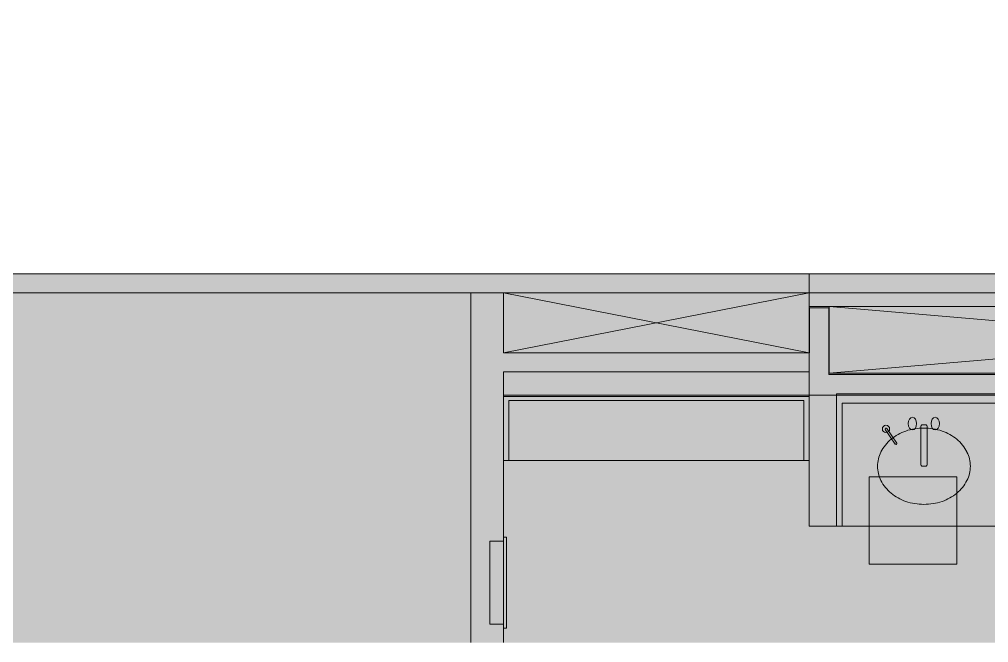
# Model space of a CAD drawing. Header units: inches. Extents: x 587 to 1284, y 1170 to 2052.
# Drawn here: x 953.3 to 1130.8, y 1170.4 to 1284.6 of the extents above; entities that cross this region are included whole.
import ezdxf

# ---------------------------------------------------------------- set-up
doc = ezdxf.new("R2010")
doc.units = ezdxf.units.IN
doc.header["$MEASUREMENT"] = 0
for name, color, linetype, lineweight in [('A-DETL', 90, 'Continuous', 9), ('A-DETL-GENF', 92, 'Continuous', 9), ('A-WALL', 113, 'Continuous', 13), ('A-WALL-PATT', 111, 'Continuous', 13), ('CORE', 7, 'Continuous', 9), ('I-WALL', 2, 'Continuous', 13), ('Victor Bldg - 7th Floor_LINK_dwg', 8, 'Continuous', 9)]:
    doc.layers.add(name, color=color, linetype=linetype, lineweight=lineweight)

# ---------------------------------------------------------------- blocks, each defined once
blk = doc.blocks.new('Victor Bldg - 7th Floor_LINK_dwg_AH13F-7747248-Level 07  POWER _ SIGNAL')
at = {"layer": 'CORE'}
for p, q in [((1118.42, 1209.86), (1118.42, 1203.17)), ((1119.29, 1210.31), (1118.72, 1210.31)), ((1119.59, 1203.17), (1119.59, 1209.86)), ((1118.72, 1202.72), (1119.29, 1202.72))]:
    blk.add_line(p, q, dxfattribs=at)
for centre in [(1116.88, 1210.53), (1121.08, 1210.53)]:
    blk.add_ellipse(centre, major_axis=(0, 1.17), ratio=0.666667, dxfattribs=at)
for centre, start_param, end_param in [((1118.72, 1209.86), 0, 1.570796), ((1119.29, 1209.86), 4.712389, 6.283185), ((1118.72, 1203.17), 1.570796, 3.141593), ((1119.29, 1203.17), 3.141593, 4.712389)]:
    blk.add_ellipse(centre, major_axis=(0, 0.45), ratio=0.666667, start_param=start_param, end_param=end_param, dxfattribs=at)
blk = doc.blocks.new('Victor Bldg - 7th Floor_LINK_dwg-6972240-Level 07  POWER _ SIGNAL')
at = {"layer": 'CORE'}
for p, q in [((1111.92, 1209.47), (1113.76, 1206.79)), ((1112.18, 1209.63), (1114.03, 1206.95)), ((1098, 1203.75), (1042, 1203.75))]:
    blk.add_line(p, q, dxfattribs=at)
at = {"layer": 'CORE', "flags": 128}
for points in [[(1283.88, 1238), (1248, 1238), (1098, 1238), (829, 1238), (829, 1170.39)], [(1248, 1238), (1248, 1215.75), (1098, 1215.75), (1098, 1238)], [(867.38, 1170.39), (867.38, 1234.5), (1036, 1234.5), (1036, 1170.39)], [(1042, 1234.5), (1042, 1223.5), (1098, 1223.5), (1042, 1234.5), (1098, 1234.5), (1042, 1223.5)], [(1101.63, 1219.75), (1244.38, 1219.75), (1101.63, 1232), (1244.38, 1232), (1101.63, 1219.75), (1101.63, 1232)], [(1098, 1220), (1042, 1220), (1042, 1170.39)], [(1103, 1191.75), (1103, 1215.75), (1103, 1191.75), (1098, 1191.75), (1098, 1215.75), (1042, 1215.75)], [(1097, 1203.75), (1097, 1214.75), (1043, 1214.75), (1043, 1203.75)], [(1243, 1191.75), (1103, 1191.75), (1098, 1191.75), (1098, 1215.75)], [(1104, 1191.75), (1104, 1214.25), (1242, 1214.25), (1242, 1191.75)], [(1042, 1189.69), (1042.56, 1189.69), (1042.56, 1173.07), (1042, 1173.07)]]:
    blk.add_lwpolyline(points, dxfattribs=at)
for points in [[(1109, 1184.75), (1125, 1184.75), (1125, 1200.75), (1109, 1200.75)], [(1039.5, 1189.01), (1042, 1189.01), (1042, 1173.76), (1039.5, 1173.76)]]:
    blk.add_lwpolyline(points, close=True, dxfattribs=at)
at = {"layer": 'CORE'}
blk.add_circle((1112.05, 1209.55), 0.667, dxfattribs=at)
for centre, radius, start, end in [((1112.05, 1209.55), 0.167, 11.6829, 236.8423), ((1118.45, 1201.04), 8.59, 108.8354, 129.4725), ((1119, 1199.43), 10.29, 90, 108.8354), ((1119, 1199.43), 10.29, 71.1646, 90), ((1119.55, 1201.04), 8.59, 50.5275, 71.1646), ((1117.61, 1202.07), 7.26, 129.4725, 153.2988), ((1120.39, 1202.07), 7.26, 26.7012, 50.5275), ((1116.3, 1202.72), 5.8, 153.2988, 180), ((1113.9, 1206.86), 0.167, 192.1914, 57.3508), ((1121.7, 1202.72), 5.8, 0, 26.7012), ((1116.3, 1202.72), 5.8, 180, 206.7012), ((1121.7, 1202.72), 5.8, 333.2988, 0), ((1117.61, 1203.38), 7.26, 206.7012, 230.5275), ((1120.39, 1203.38), 7.26, 309.4725, 333.2988), ((1118.45, 1204.4), 8.59, 230.5275, 251.1646), ((1119.55, 1204.4), 8.59, 288.8354, 309.4725), ((1119, 1206.02), 10.29, 251.1646, 270), ((1119, 1206.02), 10.29, 270, 288.8354)]:
    blk.add_arc(centre, radius, start, end, dxfattribs=at)
blk.add_blockref('Victor Bldg - 7th Floor_LINK_dwg_AH13F-7747248-Level 07  POWER _ SIGNAL', (0, 0))

msp = doc.modelspace()

# ---------------------------------------------------------------- hatches: boundary and pattern name
at = {"layer": 'A-DETL-GENF'}
h = msp.add_hatch(color=9, dxfattribs=at)
h.paths.add_polyline_path([(655.33, 1170.39), (762.11, 1170.39), (762.11, 1234.9), (657.09, 1234.9), (657.09, 1243.27), (656.34, 1243.27), (656.34, 1244.77), (657.09, 1244.77), (657.08, 1281.02), (656.34, 1281.02), (656.34, 1282.52), (657.09, 1282.52), (657.09, 2035.5), (587.23, 2035.5), (587.23, 1170.39), (637.87, 1170.39)], flags=0)
h.paths.add_polyline_path([(861.94, 1170.39), (861.94, 1234.5), (838, 1234.5), (838, 1170.39)], flags=0)
h.paths.add_polyline_path([(1244.44, 1170.39), (1283.88, 1170.39), (1283.88, 1199), (1269.63, 1199), (1269.63, 1191.47), (1264.62, 1191.47), (1264.62, 1199), (1248, 1199), (1248, 1191.47), (1243, 1191.47), (1243, 1216), (1103, 1216), (1103, 1191.75), (1098, 1191.75), (1098, 1215.5), (1042, 1215.5), (1042, 1170.39), (1243, 1170.39)], flags=0)
h.paths.add_polyline_path([(867.44, 1170.39), (1036, 1170.39), (1036, 1234.5), (867.44, 1234.5), (867.44, 1220.95)], flags=0)
h.paths.add_polyline_path([(1248, 1202.5), (1283.88, 1202.5), (1283.88, 1234.5), (1248, 1234.5), (1248, 1232), (1247.94, 1232), (1247.94, 1216), (1248, 1216)], flags=0)
h.paths.add_polyline_path([(1101.56, 1219.5), (1244.44, 1219.5), (1244.44, 1232), (1098, 1232), (1098, 1234.5), (1042, 1234.5), (1042, 1223.5), (1098.06, 1223.5), (1098.06, 1231.75), (1101.56, 1231.75), (1101.56, 1220)], flags=0)
h.paths.add_polyline_path([(1153.26, 1305.78), (1283.88, 1305.78), (1283.88, 1348.53), (1238.5, 1348.53), (1238.5, 1352.53), (1283.88, 1352.53), (1283.88, 1754), (1133, 1754), (1133, 1352.53), (1200, 1352.53), (1200, 1348.53), (1133, 1348.53), (1133, 1305.78)], flags=0)
h.paths.add_polyline_path([(1205.13, 1757.5), (1283.88, 1757.5), (1283.88, 1978.38), (1282.89, 1979.37), (1283.25, 1979.7), (1283.4, 1979.61), (1283.63, 1979.61), (1283.7, 1979.64), (1283.64, 1979.63), (1283.5, 1979.62), (1283.34, 1979.67), (1283.22, 1979.75), (1274.9, 1988.07), (1275.61, 1988.78), (1283.88, 1980.5), (1283.88, 1993.41), (1275.68, 1989.23), (1275.23, 1990.12), (1283.88, 1994.53), (1283.88, 2035.5), (1205, 2035.5), (1205, 1829.31), (1279, 1829.31), (1279, 1828.81), (1205, 1828.82), (1205, 1757.5)], flags=0)
h.paths.add_polyline_path([(1274.09, 1894.65), (1274.09, 1894.65), (1274.75, 1894.65)], flags=0)
h.paths.add_polyline_path([(1268.52, 1975.25), (1266.74, 1976.16), (1267.76, 1978.17), (1268.19, 1977.94), (1268.15, 1977.72), (1268.2, 1977.55), (1268.26, 1977.48), (1268.7, 1977.25), (1268.93, 1977.3), (1269.06, 1977.39), (1269.13, 1977.47), (1269.54, 1977.26), (1268.7, 1975.62)], flags=0)
h.paths.add_polyline_path([(1268.7, 1977.26), (1268.24, 1977.52), (1268.17, 1977.73), (1268.2, 1977.94), (1273.56, 1988.45), (1274.45, 1988), (1268.98, 1977.35), (1268.9, 1977.32), (1268.7, 1977.27)], flags=0)
h.paths.add_polyline_path([(1273.35, 1988.86), (1261.56, 1990.76), (1261.49, 1990.83), (1261.37, 1991.01), (1261.5, 1991.54), (1261.7, 1991.68), (1261.93, 1991.68), (1273.51, 1989.85)], flags=0)
h.paths.add_polyline_path([(1273.83, 1990.17), (1272, 2001.98), (1272.04, 2002.07), (1272.23, 2002.24), (1272.7, 2002.29), (1272.92, 2002.12), (1273, 2001.83), (1274.82, 1990.33)], flags=0)
h.paths.add_polyline_path([(1261.62, 1990.21), (1259.4, 1990.56), (1259.71, 1992.54), (1261.93, 1992.19), (1261.86, 1991.71), (1261.66, 1991.69), (1261.5, 1991.59), (1261.44, 1991.5), (1261.39, 1990.93), (1261.45, 1990.83), (1261.64, 1990.7), (1261.69, 1990.66), (1261.62, 1990.21)], flags=0)
h.paths.add_polyline_path([(1271.49, 2001.74), (1271.14, 2003.97), (1273.12, 2004.28), (1273.47, 2002.06), (1272.99, 2001.98), (1272.92, 2002.16), (1272.75, 2002.29), (1272.6, 2002.31), (1272.12, 2002.2), (1272.03, 2002.1), (1271.97, 2001.92), (1271.95, 2001.82)], flags=0)
at = {"layer": 'A-WALL-PATT', "lineweight": 9}
for points in [[(1042, 1234.5), (1098, 1234.5), (1098, 1238), (838, 1238), (838, 1234.5), (1036, 1234.5)], [(1244.44, 1232), (1248, 1232), (1248, 1238), (1098, 1238), (1098, 1232), (1109.72, 1232)], [(1036, 1170.39), (1042, 1170.39), (1042, 1234.5), (1036, 1234.5)], [(1098.06, 1219.5), (1101.56, 1219.5), (1101.56, 1231.75), (1098.06, 1231.75), (1098.06, 1220)], [(1098.06, 1220), (1098.06, 1223.5), (1042, 1223.5), (1042, 1220), (1098, 1220)], [(1042, 1215.5), (1098.06, 1215.5), (1098.06, 1220), (1042, 1220)], [(1101.56, 1216), (1244.44, 1216), (1244.44, 1219.5), (1098.06, 1219.5), (1098.06, 1216)], [(1103, 1191.75), (1103, 1216), (1098.06, 1216), (1098.06, 1215.5), (1098, 1215.5), (1098, 1191.75), (1098.06, 1191.75)]]:
    msp.add_hatch(color=7, dxfattribs=at).paths.add_polyline_path(points, flags=0)

# ---------------------------------------------------------------- linework, layer by layer
at = {"layer": 'A-DETL'}
msp.add_line((1283.88, 1234.5), (838, 1234.5), dxfattribs=at)
at = {"layer": 'A-WALL', "color": 8, "lineweight": 20}
for p, q in [((1098.06, 1220), (1042, 1220)), ((1042, 1215.5), (1098, 1215.5))]:
    msp.add_line(p, q, dxfattribs=at)
at = {"layer": 'I-WALL', "color": 8, "lineweight": 20}
for p, q in [((1283.88, 1238), (829, 1238)), ((867.44, 1234.5), (1036, 1234.5)), ((1036, 1234.5), (1036, 1170.39)), ((1042, 1223.5), (1042, 1234.5)), ((1042, 1234.5), (1098, 1234.5)), ((1098, 1234.5), (1098, 1232)), ((1098, 1232), (1244.44, 1232)), ((1098.06, 1231.75), (1098.06, 1223.5)), ((1101.56, 1231.75), (1098.06, 1231.75)), ((1101.56, 1219.5), (1101.56, 1231.75)), ((1098.06, 1223.5), (1042, 1223.5)), ((1042, 1220), (1098.06, 1220)), ((1244.44, 1219.5), (1101.56, 1219.5)), ((1103, 1216), (1243, 1216)), ((1103, 1191.75), (1103, 1216)), ((1042, 1170.39), (1042, 1215.5)), ((1098, 1215.5), (1098, 1191.75)), ((1098, 1191.75), (1103, 1191.75))]:
    msp.add_line(p, q, dxfattribs=at)

# ---------------------------------------------------------------- block references
at = {"layer": 'Victor Bldg - 7th Floor_LINK_dwg', "color": 7}
msp.add_blockref('Victor Bldg - 7th Floor_LINK_dwg-6972240-Level 07  POWER _ SIGNAL', (0, 0), dxfattribs=at)

doc.saveas('drawing.dxf')
